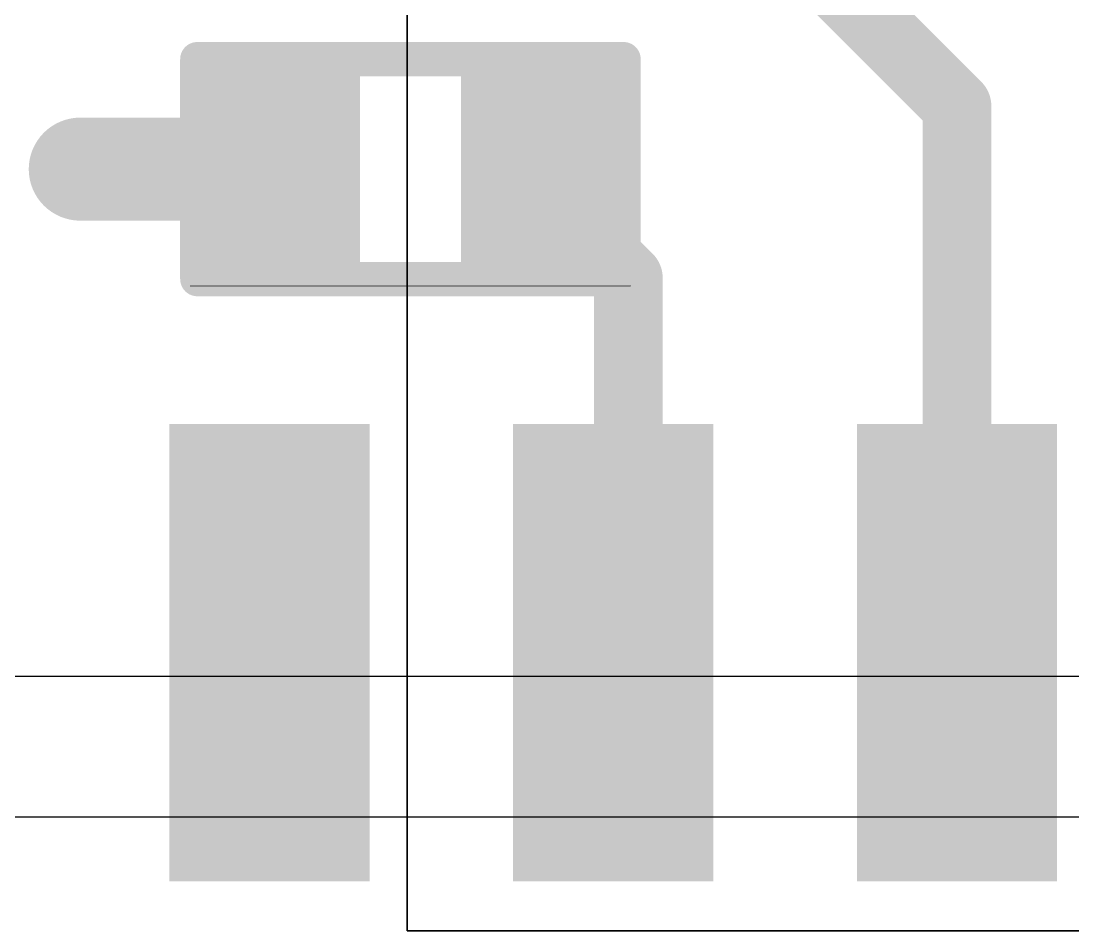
# Model space of a CAD drawing. Header units: inches. Extents: x -5 to 5258, y -4 to 5281.
# Drawn here: x 27.765 to 31.652, y 25.523 to 28.887 of the extents above; entities that cross this region are included whole.
import ezdxf

# ---------------------------------------------------------------- set-up
doc = ezdxf.new("R2010")
doc.units = ezdxf.units.IN
for name, color, linetype in [('Bottom Layer', 5, 'Continuous'), ('Top Layer', 1, 'Continuous'), ('Top Overlay', 2, 'Continuous'), ('Top Paste', 8, 'Continuous'), ('Top Solder', 216, 'Continuous')]:
    doc.layers.add(name, color=color, linetype=linetype)

# ---------------------------------------------------------------- blocks, each defined once
blk = doc.blocks.new('8_SO_P____P___7')
at = {"layer": 'Top Layer'}
for points in [[(-3.475, 0.935), (-1.925, 0.935), (-1.925, 0.335), (-3.475, 0.335)], [(-3.475, -0.335), (-1.925, -0.335), (-1.925, -0.935), (-3.475, -0.935)], [(-3.475, -1.605), (-1.925, -1.605), (-1.925, -2.205), (-3.475, -2.205)]]:
    blk.add_hatch(color=1, dxfattribs=at).paths.add_polyline_path(points)
at = {"layer": 'Top Paste'}
for points in [[(-3.475, 0.935), (-1.925, 0.935), (-1.925, 0.335), (-3.475, 0.335)], [(-3.475, -0.335), (-1.925, -0.335), (-1.925, -0.935), (-3.475, -0.935)], [(-3.475, -1.605), (-1.925, -1.605), (-1.925, -2.205), (-3.475, -2.205)]]:
    blk.add_hatch(color=8, dxfattribs=at).paths.add_polyline_path(points)
at = {"layer": 'Top Solder'}
for points in [[(-3.545, 1.005), (-1.855, 1.005), (-1.855, 0.265), (-3.545, 0.265)], [(-3.545, -0.265), (-1.855, -0.265), (-1.855, -1.005), (-3.545, -1.005)], [(-3.545, -1.535), (-1.855, -1.535), (-1.855, -2.275), (-3.545, -2.275)]]:
    blk.add_hatch(color=216, dxfattribs=at).paths.add_polyline_path(points)
blk = doc.blocks.new('R___0402_32')
at = {"layer": 'Top Layer'}
for points in [[(-0.6985, -0.3175), (-0.6985, 0.3175), (-0.2413, 0.3175), (-0.2413, -0.3175)], [(0.2413, -0.3175), (0.2413, 0.3175), (0.6985, 0.3175), (0.6985, -0.3175)]]:
    blk.add_hatch(color=1, dxfattribs=at).paths.add_polyline_path(points)
at = {"layer": 'Top Paste'}
for points in [[(-0.6985, -0.3175), (-0.6985, 0.3175), (-0.2413, 0.3175), (-0.2413, -0.3175)], [(0.2413, -0.3175), (0.2413, 0.3175), (0.6985, 0.3175), (0.6985, -0.3175)]]:
    blk.add_hatch(color=8, dxfattribs=at).paths.add_polyline_path(points)
at = {"layer": 'Top Solder'}
for points in [[(-0.7535, -0.3725), (-0.7535, 0.3725), (-0.1863, 0.3725), (-0.1863, -0.3725)], [(0.1863, -0.3725), (0.1863, 0.3725), (0.7535, 0.3725), (0.7535, -0.3725)]]:
    blk.add_hatch(color=216, dxfattribs=at).paths.add_polyline_path(points)
at = {"layer": 'Top Overlay'}
for points in [[(-0.7874, 0.4064, 0.127, 0.127, 0), (0.7874, 0.4064, 0.127, 0.127, 0)], [(-0.7874, -0.4064, 0.127, 0.127, 0), (-0.7874, 0.4064, 0.127, 0.127, 0)], [(0.7874, -0.4064, 0.127, 0.127, 0), (0.7874, 0.4064, 0.127, 0.127, 0)], [(-0.7874, -0.4064, 0.127, 0.127, 0), (0.7874, -0.4064, 0.127, 0.127, 0)], [(-0.8128, -0.4318, 0.00323, 0.00323, 0), (0.8128, -0.4318, 0.00323, 0.00323, 0)]]:
    blk.add_lwpolyline(points, format="xyseb", dxfattribs=at)
for points in [[(-0.8191, 0.4064, 0.0635, 0.0635, 1), (-0.7556, 0.4064, 0.0635, 0.0635, 1)], [(-0.8191, 0.4064, 0.0635, 0.0635, 1), (-0.7556, 0.4064, 0.0635, 0.0635, 1)], [(0.7556, 0.4064, 0.0635, 0.0635, 1), (0.8191, 0.4064, 0.0635, 0.0635, 1)], [(0.7556, 0.4064, 0.0635, 0.0635, 1), (0.8191, 0.4064, 0.0635, 0.0635, 1)], [(-0.8191, -0.4064, 0.0635, 0.0635, 1), (-0.7556, -0.4064, 0.0635, 0.0635, 1)], [(-0.8191, -0.4064, 0.0635, 0.0635, 1), (-0.7556, -0.4064, 0.0635, 0.0635, 1)], [(0.7556, -0.4064, 0.0635, 0.0635, 1), (0.8191, -0.4064, 0.0635, 0.0635, 1)], [(0.7556, -0.4064, 0.0635, 0.0635, 1), (0.8191, -0.4064, 0.0635, 0.0635, 1)], [(-0.8136, -0.4318, 0.00161, 0.00161, 1), (-0.812, -0.4318, 0.00161, 0.00161, 1)], [(0.812, -0.4318, 0.00161, 0.00161, 1), (0.8136, -0.4318, 0.00161, 0.00161, 1)]]:
    blk.add_lwpolyline(points, format="xyseb", close=True, dxfattribs=at)

msp = doc.modelspace()

# ---------------------------------------------------------------- linework, layer by layer
at = {"layer": 'Bottom Layer'}
for p, q in [((43.6703, 26.4633), (9.703, 26.4633)), ((9.703, 25.9453), (43.6703, 25.9453))]:
    msp.add_line(p, q, dxfattribs=at)
at = {"layer": 'Top Layer'}
for p, q in [((29.1914, 25.5233), (29.1914, 32.1235)), ((29.1914, 28.9108), (29.1914, 27.7678)), ((29.1914, 27.7678), (29.1914, 25.5233)), ((33.0475, 25.5233), (29.1914, 25.5233)), ((29.1914, 25.5233), (33.0475, 25.5233))]:
    msp.add_line(p, q, dxfattribs=at)
for points in [[(30.5501, 29.2458, 0.254, 0.254, 0), (31.2235, 28.5724, 0.254, 0.254, 0)], [(31.2235, 26.5523, 0.254, 0.254, 0), (31.2235, 28.5724, 0.254, 0.254, 0)], [(27.9843, 28.3393, 0.381, 0.381, 0), (28.7342, 28.3393, 0.381, 0.381, 0)], [(29.674, 28.2504, 0.254, 0.254, 0), (29.674, 28.3393, 0.254, 0.254, 0)], [(29.674, 28.2504, 0.254, 0.254, 0), (29.7756, 28.1488, 0.254, 0.254, 0)], [(29.7756, 28.1488, 0.254, 0.254, 0), (29.7973, 28.1488, 0.254, 0.254, 0)], [(29.7973, 28.1488, 0.254, 0.254, 0), (30.0093, 27.9368, 0.254, 0.254, 0)], [(30.0093, 26.6081, 0.254, 0.254, 0), (30.0093, 27.9368, 0.254, 0.254, 0)], [(29.9535, 26.5523, 0.254, 0.254, 0), (30.0093, 26.6081, 0.254, 0.254, 0)]]:
    msp.add_lwpolyline(points, format="xyseb", dxfattribs=at)
for points in [[(31.16, 28.5724, 0.127, 0.127, 1), (31.287, 28.5724, 0.127, 0.127, 1)], [(31.16, 28.5724, 0.127, 0.127, 1), (31.287, 28.5724, 0.127, 0.127, 1)], [(27.889, 28.3393, 0.1905, 0.1905, 1), (28.0795, 28.3393, 0.1905, 0.1905, 1)], [(28.6389, 28.3393, 0.1905, 0.1905, 1), (28.8294, 28.3393, 0.1905, 0.1905, 1)], [(29.6105, 28.3393, 0.127, 0.127, 1), (29.7375, 28.3393, 0.127, 0.127, 1)], [(29.6105, 28.2504, 0.127, 0.127, 1), (29.7375, 28.2504, 0.127, 0.127, 1)], [(29.6105, 28.2504, 0.127, 0.127, 1), (29.7375, 28.2504, 0.127, 0.127, 1)], [(29.7121, 28.1488, 0.127, 0.127, 1), (29.8391, 28.1488, 0.127, 0.127, 1)], [(29.7121, 28.1488, 0.127, 0.127, 1), (29.8391, 28.1488, 0.127, 0.127, 1)], [(29.7338, 28.1488, 0.127, 0.127, 1), (29.8608, 28.1488, 0.127, 0.127, 1)], [(29.7338, 28.1488, 0.127, 0.127, 1), (29.8608, 28.1488, 0.127, 0.127, 1)], [(29.9458, 27.9368, 0.127, 0.127, 1), (30.0728, 27.9368, 0.127, 0.127, 1)], [(29.9458, 27.9368, 0.127, 0.127, 1), (30.0728, 27.9368, 0.127, 0.127, 1)], [(29.9458, 26.6081, 0.127, 0.127, 1), (30.0728, 26.6081, 0.127, 0.127, 1)], [(29.9458, 26.6081, 0.127, 0.127, 1), (30.0728, 26.6081, 0.127, 0.127, 1)], [(29.89, 26.5523, 0.127, 0.127, 1), (30.017, 26.5523, 0.127, 0.127, 1)], [(31.16, 26.5523, 0.127, 0.127, 1), (31.287, 26.5523, 0.127, 0.127, 1)]]:
    msp.add_lwpolyline(points, format="xyseb", close=True, dxfattribs=at)

# ---------------------------------------------------------------- block references
msp.add_blockref('R___0402_32', (29.2041, 28.3393))
at = {"rotation": 270}
msp.add_blockref('8_SO_P____P___7', (30.5885, 23.8523), dxfattribs=at)

doc.saveas('drawing.dxf')
